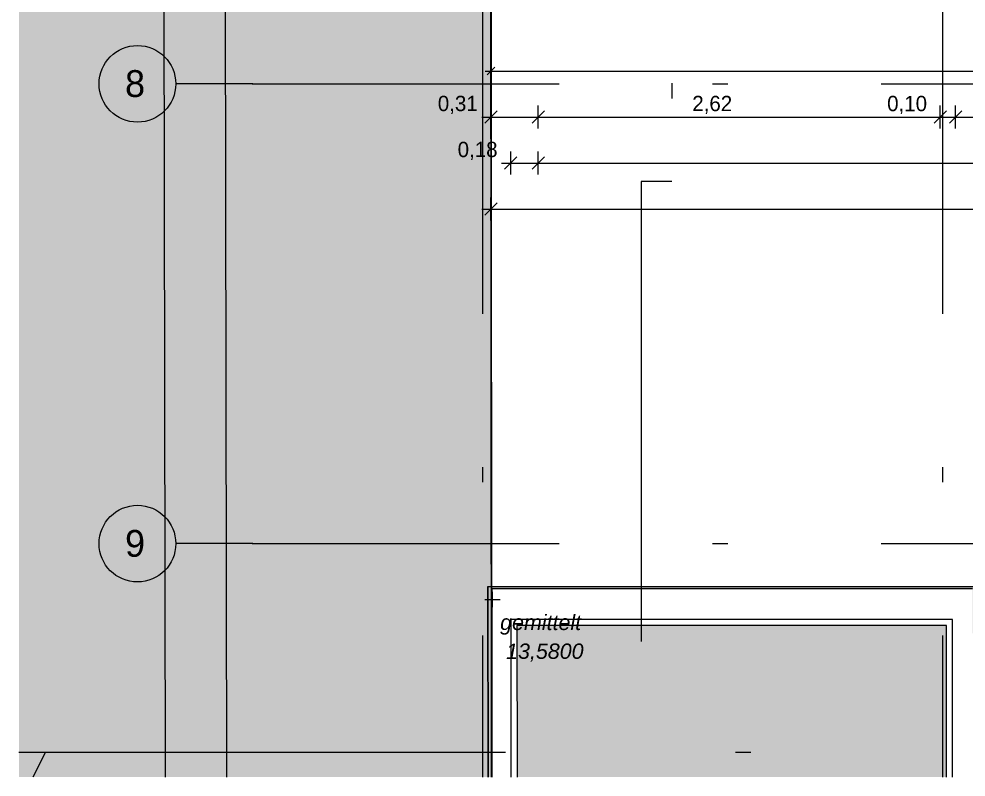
# Model space of a CAD drawing. Header units: metres. Extents: x -3 to 171, y -23 to 41.
# Drawn here: x -3.02 to 3.15, y -22.52 to -17.58 of the extents above; entities that cross this region are included whole.
import ezdxf

# ---------------------------------------------------------------- set-up
doc = ezdxf.new("R2010")
doc.units = ezdxf.units.M
doc.header["$MEASUREMENT"] = 0
doc.linetypes.add('Achse', pattern=[0.004, 0.002, -0.001, 0, -0.001])
doc.linetypes.add('Schnittlinie', pattern=[0.006, 0.003, -0.0015, 0, -0.0015])
for name, color, linetype in [('4._1.DG PP STG1_1_000 Achsraster', 7, 'Continuous'), ('4._1.DG PP STG1_1_210 Decke', 7, 'Continuous'), ('4._1.DG PP STG1_1_220 Bodenaufbau - Außen_ Gefälle', 7, 'Continuous'), ('4._1.DG PP STG1_1_330 Dachaufbau', 7, 'Continuous'), ('4._1.DG PP STG1_1_725 Nachbarbebauung', 7, 'Continuous'), ('4._1.DG PP STG1_1_851 Marker Schnitt', 7, 'Continuous'), ('4._1.DG PP STG1_1_910 Allgemein Lageplan Höhen', 7, 'Continuous'), ('4._1.DG PP STG1_1_950 Polierplan Bemaßung', 7, 'Continuous'), ('4._1.DG PP STG1_1_Neubau_840 Baulinien', 7, 'Continuous')]:
    doc.layers.add(name, color=color, linetype=linetype)
doc.styles.add('ERSTELLTER_STIL_2', font='')
doc.styles.add('ERSTELLTER_STIL_3', font='arialbi.ttf')
doc.styles.get('ERSTELLTER_STIL_2').set_extended_font_data('Eurostile')
doc.linetypes.add('Grenze Grundstück', pattern='A,0,[1,415_260415_PP_VA_1_7 1 DG1.Shx,S=0.00031746,R=0,X=0,Y=0],-0.04,0', length=0.04)

msp = doc.modelspace()

# ---------------------------------------------------------------- hatches: boundary and pattern name
at = {"layer": '4._1.DG PP STG1_1_220 Bodenaufbau - Außen_ Gefälle', "linetype": 'Continuous', "lineweight": 0, "true_color": 0x323232}
msp.add_hatch(color=250, dxfattribs=at).paths.add_polyline_path([(0.2244, -21.535), (0.2257, -22.5231), (3.025, -22.5231), (3.025, -21.535)])
at = {"layer": '4._1.DG PP STG1_1_330 Dachaufbau', "linetype": 'Continuous', "lineweight": 0, "true_color": 0x000000}
msp.add_hatch(color=18, dxfattribs=at).paths.add_polyline_path([(5.555, -21.2791), (0.0345, -21.2791), (0.036, -22.5231), (0.0598, -22.5231), (0.0598, -21.295), (3.195, -21.295), (3.195, -21.585), (3.455, -21.585), (3.455, -22.5231), (3.7148, -22.5231), (3.7148, -22.2008), (4.4948, -22.2008), (4.4948, -22.5231), (5.4509, -22.5231), (5.4509, -22.14), (5.555, -22.14)])
at = {"layer": '4._1.DG PP STG1_1_725 Nachbarbebauung', "linetype": 'Continuous', "lineweight": 0, "true_color": 0x1f1f1f}
msp.add_hatch(color=250, dxfattribs=at).paths.add_polyline_path([(-3.0225, -22.5231), (0.0585, -22.5231), (0.0528, -14.1947), (0.0564, -12.2031), (0.0099, -2.0785), (-3.0225, -2.0701)])
at = {"layer": '4._1.DG PP STG1_1_851 Marker Schnitt', "linetype": 'Continuous', "lineweight": 0, "true_color": 0x000000}
msp.add_hatch(color=18, dxfattribs=at).paths.add_polyline_path([(-2.85, -22.3608), (-3.0225, -22.3608), (-3.0225, -22.5231), (-2.9312, -22.5231)])

# ---------------------------------------------------------------- linework, layer by layer
at = {"layer": '4._1.DG PP STG1_1_000 Achsraster', "color": 5, "linetype": 'Achse', "lineweight": 0, "ltscale": 1000}
for p, q in [((0, 3), (0, -22.5231)), ((3, 3), (3, -22.5231)), ((-1.5, -18), (-2, -18)), ((-1.5, -18), (21, -18)), ((-1.5, -21), (-2, -21)), ((-1.5, -21), (21, -21))]:
    msp.add_line(p, q, dxfattribs=at)
at = {"layer": '4._1.DG PP STG1_1_000 Achsraster', "color": 5, "linetype": 'Continuous', "lineweight": 0, "ltscale": 1000}
for centre in [(-2.25, -18), (-2.25, -21)]:
    msp.add_circle(centre, 0.25, dxfattribs=at)
at = {"layer": '4._1.DG PP STG1_1_000 Achsraster', "color": 5, "linetype": 'Achse', "lineweight": 0, "ltscale": 1000}
for p in [(-1.5, -18), (-1.5, -18), (-1.5, -21), (-1.5, -21)]:
    msp.add_point(p, dxfattribs=at)
at = {"layer": '4._1.DG PP STG1_1_210 Decke', "color": 7, "linetype": 'Continuous', "lineweight": 13, "ltscale": 1000, "flags": 128}
msp.add_lwpolyline([(3.065, -22.5231), (3.065, -21.495), (0.1844, -21.495), (0.1857, -22.5231)], dxfattribs=at)
at = {"layer": '4._1.DG PP STG1_1_220 Bodenaufbau - Außen_ Gefälle', "color": 7, "linetype": 'Continuous', "lineweight": 13, "ltscale": 1000, "flags": 128}
msp.add_lwpolyline([(3.025, -22.5231), (3.025, -21.535), (0.2244, -21.535), (0.2257, -22.5231)], dxfattribs=at)
at = {"layer": '4._1.DG PP STG1_1_330 Dachaufbau', "color": 7, "linetype": 'Continuous', "lineweight": 18, "ltscale": 1000, "flags": 128}
for points in [[(0.0344, -21.2791), (0.0359, -22.5231)], [(0.036, -22.5231), (0.0345, -21.2791)], [(0.0345, -21.2791), (5.555, -21.2791)], [(3.195, -21.295), (0.0598, -21.295)], [(0.0598, -21.295), (0.0598, -22.5231)]]:
    msp.add_lwpolyline(points, dxfattribs=at)
at = {"layer": '4._1.DG PP STG1_1_725 Nachbarbebauung', "color": 8, "linetype": 'Continuous', "lineweight": 13, "ltscale": 1000, "flags": 128}
msp.add_lwpolyline([(0.0585, -22.5231), (0.0528, -14.1947), (0.0564, -12.2031), (0.0099, -2.0785), (-3.0225, -2.0701)], dxfattribs=at)
at = {"layer": '4._1.DG PP STG1_1_851 Marker Schnitt', "color": 7, "linetype": 'Schnittlinie', "lineweight": 13, "ltscale": 1000}
for p, q in [((1.235, 4.805), (1.235, -18.6375)), ((1.235, -18.6375), (1.035, -18.6375)), ((1.035, -18.6375), (1.035, -22.5231)), ((-2.85, -22.3608), (5.8845, -22.3608))]:
    msp.add_line(p, q, dxfattribs=at)
at = {"layer": '4._1.DG PP STG1_1_851 Marker Schnitt', "color": 7, "linetype": 'Continuous', "lineweight": 13, "ltscale": 1000, "flags": 128}
msp.add_lwpolyline([(-3.0225, -22.3608), (-2.85, -22.3608), (-2.9312, -22.5231)], dxfattribs=at)
at = {"layer": '4._1.DG PP STG1_1_910 Allgemein Lageplan Höhen', "color": 7, "linetype": 'Continuous', "lineweight": 13, "ltscale": 1000}
for p, q in [((0.015, -21.365), (0.115, -21.365)), ((0.065, -21.415), (0.065, -21.315))]:
    msp.add_line(p, q, dxfattribs=at)
at = {"layer": '4._1.DG PP STG1_1_950 Polierplan Bemaßung', "color": 1, "linetype": 'Continuous', "lineweight": 13, "ltscale": 1000, "true_color": 0xfb0106}
for p, q in [((-2.1122, -0.0044), (-2.0682, -22.5231)), ((-1.6884, -12.2065), (-1.6682, -22.5231)), ((0.0545, -18.8916), (0.0545, -18.7416)), ((-0.0055, -18.8166), (0.0545, -18.8166)), ((0.0945, -18.7766), (0.0145, -18.8566)), ((0.0545, -18.8166), (18.9345, -18.819))]:
    msp.add_line(p, q, dxfattribs=at)
at = {"layer": '4._1.DG PP STG1_1_950 Polierplan Bemaßung', "color": 6, "linetype": 'Continuous', "lineweight": 13, "ltscale": 1000, "true_color": 0xfb02fe}
for p, q in [((0.0803, -17.8918), (0.0303, -17.9418)), ((0.0553, -17.9637), (0.0553, -17.87)), ((0.0178, -17.9168), (0.0553, -17.9168)), ((0.0553, -17.9168), (7.645, -17.9168)), ((0.0548, -18.2916), (0.0549, -18.1416)), ((0.3634, -18.2916), (0.3634, -18.1416)), ((2.9845, -18.292), (2.9846, -18.142)), ((3.0845, -18.292), (3.0846, -18.142)), ((-0.0051, -18.2166), (0.0549, -18.2166)), ((0.0949, -18.1766), (0.0148, -18.2566)), ((0.0549, -18.2166), (0.3634, -18.2166)), ((0.4034, -18.1766), (0.3234, -18.2566)), ((0.3634, -18.2166), (2.9845, -18.217)), ((3.0246, -18.177), (2.9445, -18.257)), ((3.1246, -18.177), (3.0445, -18.257)), ((2.9845, -18.217), (3.0845, -18.217)), ((3.0845, -18.217), (5.5845, -18.2173))]:
    msp.add_line(p, q, dxfattribs=at)
at = {"layer": '4._1.DG PP STG1_1_950 Polierplan Bemaßung', "color": 76, "linetype": 'Continuous', "lineweight": 13, "ltscale": 1000, "true_color": 0x3f7f02}
for p, q in [((0.1843, -18.5916), (0.1843, -18.4416)), ((0.3634, -18.5916), (0.3634, -18.4416)), ((0.1243, -18.5166), (0.1843, -18.5166)), ((0.2243, -18.4766), (0.1443, -18.5566)), ((0.1843, -18.5166), (0.3634, -18.5166)), ((0.4034, -18.4766), (0.3234, -18.5566)), ((0.3634, -18.5166), (9.5045, -18.5178))]:
    msp.add_line(p, q, dxfattribs=at)
at = {"layer": '4._1.DG PP STG1_1_Neubau_840 Baulinien', "color": 76, "linetype": 'Grenze Grundstück', "lineweight": 13, "ltscale": 1000, "true_color": 0x3f7f02, "flags": 128}
msp.add_lwpolyline([(0.0612, -22.5231), (0.0564, -12.2031), (0, -0.0002), (18.985, -0.0012), (18.958, -11.4452), (18.9035, -19.5703), (18.8897, -22.5231)], dxfattribs=at)

# ---------------------------------------------------------------- texts
at = {"layer": '4._1.DG PP STG1_1_000 Achsraster', "color": 5, "linetype": 'Continuous', "lineweight": 0, "char_height": 0.175, "attachment_point": 1, "style": 'ERSTELLTER_STIL_2'}
for s, insert in [('\\A1;{\\pql;\\pt0;\\fEurostile|b0|i0|c0|p0;\\W1.000000;8}', (-2.3305, -17.9107)), ('\\A1;{\\pql;\\pt0;\\fEurostile|b0|i0|c0|p0;\\W1.000000;9}', (-2.3305, -20.9107))]:
    msp.add_mtext(s, dxfattribs=dict(at, insert=insert))
at = {"layer": '4._1.DG PP STG1_1_910 Allgemein Lageplan Höhen', "color": 7, "linetype": 'Continuous', "lineweight": 13, "char_height": 0.1, "attachment_point": 1, "style": 'ERSTELLTER_STIL_3'}
for s, insert in [('\\A1;{\\pql;\\fArial Italic|b0|i0|c0|p0;\\W1.000000;gemittelt}', (0.115, -21.4639)), ('\\A1;{\\pql;\\fArial Italic|b0|i0|c0|p0;\\W1.000000; 13,5800}', (0.115, -21.6517))]:
    msp.add_mtext(s, dxfattribs=dict(at, insert=insert))
at = {"layer": '4._1.DG PP STG1_1_950 Polierplan Bemaßung', "color": 6, "linetype": 'Continuous', "lineweight": 13, "true_color": 0xfb02fe, "char_height": 0.1, "width": 0.306373, "attachment_point": 7, "rotation": 359.99262, "style": 'ERSTELLTER_STIL_2'}
for s, insert in [('\\A1;{\\pql;\\fEurostile|b0|i0|c0|p0;\\W1.000000;0,31}', (-0.2915, -18.1965)), ('\\A1;{\\pql;\\fEurostile|b0|i0|c0|p0;\\W1.000000;2,62}', (1.3676, -18.1968)), ('\\A1;{\\pql;\\fEurostile|b0|i0|c0|p0;\\W1.000000;0,10}', (2.6382, -18.1969))]:
    msp.add_mtext(s, dxfattribs=dict(at, insert=insert))
at = {"layer": '4._1.DG PP STG1_1_950 Polierplan Bemaßung', "color": 76, "linetype": 'Continuous', "lineweight": 13, "true_color": 0x3f7f02, "insert": (-0.1621, -18.4966), "char_height": 0.1, "width": 0.306373, "attachment_point": 7, "rotation": 359.99262, "style": 'ERSTELLTER_STIL_2'}
msp.add_mtext('\\A1;{\\pql;\\fEurostile|b0|i0|c0|p0;\\W1.000000;0,18}', dxfattribs=at)

doc.saveas('drawing.dxf')
